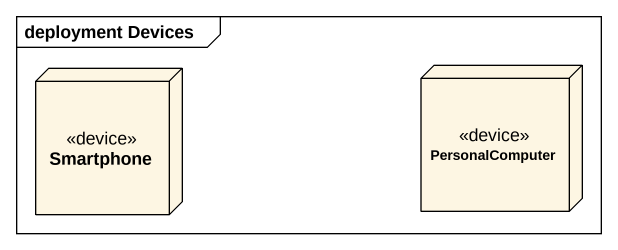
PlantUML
@startuml
mainframe deployment Devices
node Smartphone <<device>>
node PersonalComputer <<device>>
@enduml
